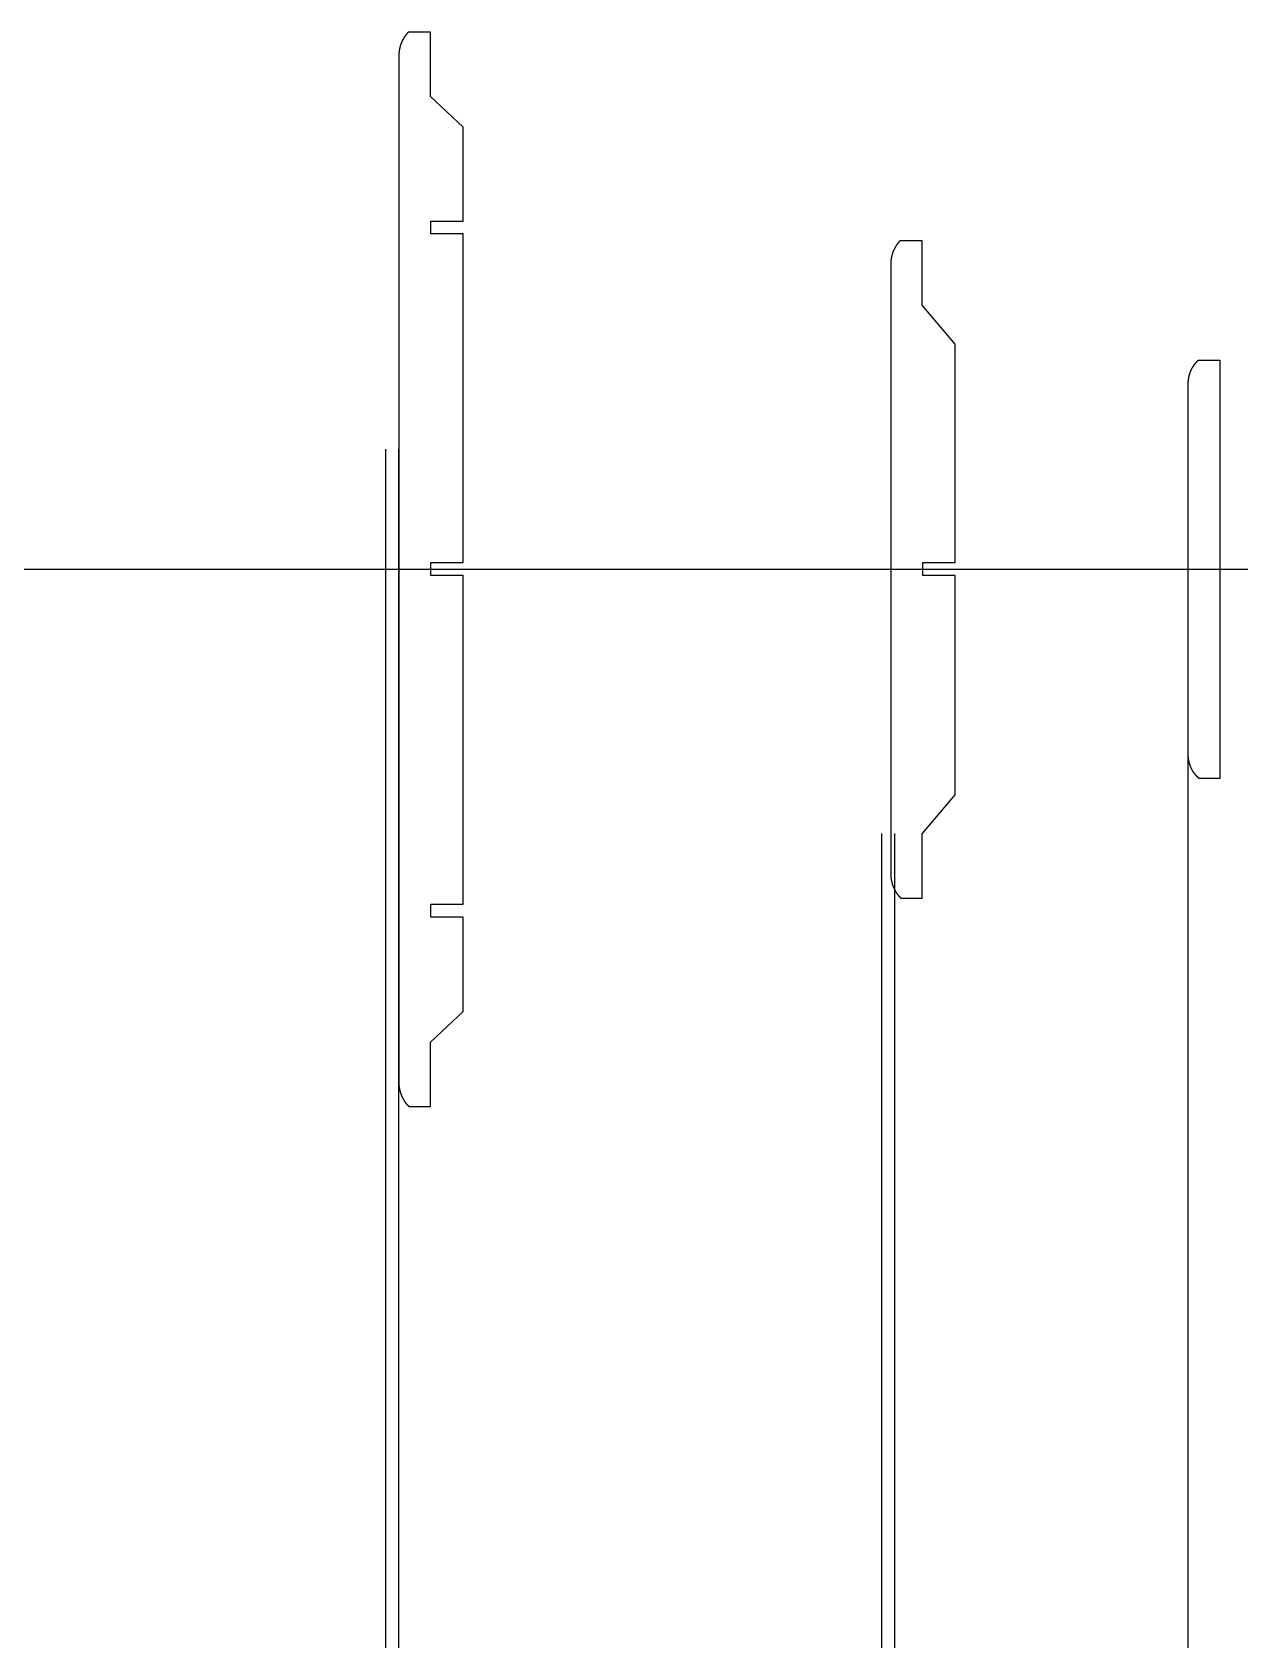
# Model space of a CAD drawing. Header units: inches. Extents: x -1514 to 1282, y -2074 to 286.
# Drawn here: x 394.16 to 431.66, y -26 to 23.96 of the extents above; entities that cross this region are included whole.
import ezdxf

# ---------------------------------------------------------------- set-up
doc = ezdxf.new("R2010")
doc.units = ezdxf.units.IN
doc.header["$LTSCALE"] = 0.1
doc.header["$MEASUREMENT"] = 0

msp = doc.modelspace()

# ---------------------------------------------------------------- linework, layer by layer
for p, q in [((405.14095, -144.93508), (405.14095, 10.99974)), ((405.54095, -144.93508), (405.54095, 10.99974)), ((233.85513, 7.27605), (470.09796, 7.27605)), ((430.05717, -144.93508), (430.05717, 7.27605)), ((420.54095, -144.93508), (420.54095, -0.94346)), ((420.94095, -144.93508), (420.94095, -0.94346))]:
    msp.add_line(p, q)
at = {"color": 7, "linetype": 'Continuous', "lineweight": 25}
for points in [[(406.54095, 7.07606), (406.54095, 7.47606), (407.54095, 7.47606), (407.54095, 17.69031), (406.54095, 17.69031), (406.54095, 18.09031), (407.54095, 18.09031), (407.54095, 21.00433), (406.52089, 21.96165), (406.52089, 23.96165), (405.83883, 23.96165), (405.83657, 23.95938), (405.83432, 23.9571), (405.83208, 23.95481), (405.82985, 23.95251), (405.82762, 23.95021), (405.8254, 23.94789), (405.82319, 23.94557), (405.82098, 23.94324), (405.81878, 23.94091), (405.81659, 23.93856), (405.81441, 23.93621), (405.81223, 23.93385), (405.81007, 23.93148), (405.80791, 23.9291), (405.80575, 23.92672), (405.80361, 23.92433), (405.80147, 23.92193), (405.79934, 23.91952), (405.79722, 23.91711), (405.7951, 23.91469), (405.793, 23.91226), (405.7909, 23.90982), (405.78881, 23.90738), (405.78672, 23.90492), (405.78465, 23.90247), (405.78258, 23.9), (405.78052, 23.89753), (405.77847, 23.89505), (405.77642, 23.89256), (405.77439, 23.89007), (405.77236, 23.88757), (405.77034, 23.88506), (405.76832, 23.88254), (405.76632, 23.88002), (405.76432, 23.87749), (405.76233, 23.87496), (405.76035, 23.87242), (405.75838, 23.86987), (405.75641, 23.86731), (405.75446, 23.86475), (405.75251, 23.86218), (405.75057, 23.85961), (405.74864, 23.85703), (405.74671, 23.85444), (405.7448, 23.85185), (405.74289, 23.84925), (405.74099, 23.84664), (405.7391, 23.84403), (405.73722, 23.84141), (405.73534, 23.83878), (405.73348, 23.83615), (405.73162, 23.83352), (405.72977, 23.83087), (405.72793, 23.82822), (405.7261, 23.82557), (405.72428, 23.82291), (405.72246, 23.82024), (405.72065, 23.81757), (405.71886, 23.81489), (405.71707, 23.81221), (405.71528, 23.80952), (405.71351, 23.80683), (405.71175, 23.80413), (405.70999, 23.80142), (405.70825, 23.79871), (405.70651, 23.79599), (405.70478, 23.79327), (405.70306, 23.79055), (405.70135, 23.78781), (405.69964, 23.78508), (405.69795, 23.78233), (405.69626, 23.77959), (405.69459, 23.77683), (405.69292, 23.77408), (405.69126, 23.77131), (405.68961, 23.76855), (405.68797, 23.76577), (405.68634, 23.763), (405.68472, 23.76022), (405.6831, 23.75743), (405.6815, 23.75464), (405.6799, 23.75184), (405.67831, 23.74904), (405.67673, 23.74624), (405.67517, 23.74343), (405.67361, 23.74061), (405.67206, 23.73779), (405.67051, 23.73497), (405.66898, 23.73214), (405.66746, 23.72931), (405.66594, 23.72648), (405.66444, 23.72364), (405.66294, 23.72079), (405.66146, 23.71794), (405.65998, 23.71509), (405.65851, 23.71224), (405.65706, 23.70938), (405.65561, 23.70651), (405.65417, 23.70364), (405.65274, 23.70077), (405.65132, 23.6979), (405.64991, 23.69502), (405.64851, 23.69213), (405.64711, 23.68925), (405.64573, 23.68636), (405.64436, 23.68346), (405.64299, 23.68057), (405.64164, 23.67766), (405.64029, 23.67475), (405.63895, 23.67183), (405.63762, 23.66891), (405.6363, 23.66598), (405.63499, 23.66305), (405.63369, 23.66012), (405.63239, 23.65718), (405.63111, 23.65423), (405.62983, 23.65129), (405.62856, 23.64833), (405.6273, 23.64538), (405.62605, 23.64241), (405.62481, 23.63945), (405.62358, 23.63648), (405.62114, 23.63052), (405.61874, 23.62455), (405.61637, 23.61857), (405.61404, 23.61256), (405.61175, 23.60654), (405.60949, 23.60051), (405.60727, 23.59446), (405.60508, 23.5884), (405.60293, 23.58232), (405.60082, 23.57623), (405.59874, 23.57013), (405.5967, 23.56401), (405.59469, 23.55788), (405.59272, 23.55173), (405.59079, 23.54558), (405.58889, 23.53941), (405.58703, 23.53323), (405.58521, 23.52704), (405.58342, 23.52084), (405.58167, 23.51463), (405.57995, 23.5084), (405.57828, 23.50217), (405.57664, 23.49593), (405.57503, 23.48968), (405.57346, 23.48342), (405.57193, 23.47715), (405.57044, 23.47088), (405.56898, 23.46459), (405.56756, 23.4583), (405.56618, 23.452), (405.56483, 23.4457), (405.56352, 23.43939), (405.56225, 23.43307), (405.56101, 23.42675), (405.55981, 23.42042), (405.55865, 23.41408), (405.55753, 23.40775), (405.55644, 23.4014), (405.55539, 23.39506), (405.55438, 23.38871), (405.55341, 23.38235), (405.55247, 23.376), (405.55157, 23.36964), (405.55071, 23.36328), (405.54989, 23.35691), (405.54949, 23.35372), (405.54909, 23.35051), (405.54834, 23.34407), (405.54762, 23.33763), (405.54693, 23.33118), (405.54629, 23.32473), (405.54568, 23.31827), (405.5451, 23.31181), (405.54457, 23.30535), (405.54407, 23.29888), (405.54361, 23.29241), (405.54318, 23.28594), (405.5428, 23.27946), (405.54245, 23.27299), (405.54213, 23.26651), (405.54186, 23.26003), (405.54162, 23.25355), (405.54141, 23.24707), (405.54125, 23.24058), (405.54112, 23.2341), (405.54103, 23.22762), (405.54097, 23.22114), (405.54095, 23.21466), (405.54095, -8.66255), (405.54096, -8.6659), (405.54097, -8.66925), (405.541, -8.6726), (405.54103, -8.67595), (405.54108, -8.6793), (405.54113, -8.68265), (405.5412, -8.686), (405.54127, -8.68935), (405.54135, -8.6927), (405.54145, -8.69605), (405.54155, -8.69941), (405.54166, -8.70276), (405.54179, -8.70611), (405.54192, -8.70946), (405.54206, -8.71281), (405.54222, -8.71615), (405.54238, -8.7195), (405.54255, -8.72285), (405.54273, -8.7262), (405.54293, -8.72955), (405.54313, -8.7329), (405.54334, -8.73624), (405.54356, -8.73959), (405.54379, -8.74294), (405.54404, -8.74628), (405.54429, -8.74962), (405.54455, -8.75297), (405.54482, -8.75631), (405.5451, -8.75965), (405.54539, -8.76299), (405.54569, -8.76633), (405.546, -8.76967), (405.54633, -8.77301), (405.54666, -8.77635), (405.547, -8.77968), (405.54735, -8.78302), (405.54771, -8.78635), (405.54808, -8.78968), (405.54846, -8.79301), (405.54885, -8.79634), (405.54925, -8.79967), (405.54966, -8.803), (405.55008, -8.80632), (405.55051, -8.80965), (405.55095, -8.81297), (405.5514, -8.81629), (405.55186, -8.81961), (405.55233, -8.82293), (405.55281, -8.82624), (405.5533, -8.82955), (405.5538, -8.83287), (405.55405, -8.83452), (405.5543, -8.83617), (405.55482, -8.83945), (405.55534, -8.84272), (405.55588, -8.846), (405.55642, -8.84928), (405.55698, -8.85255), (405.55754, -8.85583), (405.55812, -8.8591), (405.5587, -8.86237), (405.5593, -8.86564), (405.55991, -8.86891), (405.56052, -8.87218), (405.56115, -8.87545), (405.56178, -8.87872), (405.56243, -8.88198), (405.56308, -8.88524), (405.56375, -8.88851), (405.56442, -8.89177), (405.56511, -8.89503), (405.56581, -8.89828), (405.56651, -8.90154), (405.56723, -8.90479), (405.56795, -8.90805), (405.56869, -8.9113), (405.56943, -8.91454), (405.57019, -8.91779), (405.57095, -8.92104), (405.57173, -8.92428), (405.57251, -8.92752), (405.57331, -8.93076), (405.57411, -8.934), (405.57493, -8.93723), (405.57575, -8.94046), (405.57659, -8.9437), (405.57743, -8.94692), (405.57829, -8.95015), (405.57915, -8.95337), (405.58002, -8.95659), (405.58091, -8.95981), (405.5818, -8.96303), (405.58271, -8.96624), (405.58362, -8.96945), (405.58454, -8.97266), (405.58548, -8.97586), (405.58642, -8.97907), (405.58737, -8.98227), (405.58833, -8.98546), (405.58931, -8.98866), (405.59029, -8.99185), (405.59128, -8.99504), (405.59228, -8.99822), (405.59329, -9.0014), (405.59431, -9.00458), (405.59534, -9.00776), (405.59638, -9.01093), (405.59744, -9.0141), (405.5985, -9.01726), (405.59956, -9.02043), (405.60064, -9.02359), (405.60173, -9.02674), (405.60283, -9.02989), (405.60394, -9.03304), (405.60506, -9.03618), (405.60619, -9.03933), (405.60732, -9.04246), (405.60847, -9.0456), (405.60963, -9.04873), (405.61079, -9.05185), (405.61197, -9.05497), (405.61316, -9.05809), (405.61435, -9.0612), (405.61556, -9.06431), (405.61677, -9.06742), (405.61799, -9.07052), (405.61923, -9.07362), (405.62047, -9.07671), (405.62172, -9.0798), (405.62299, -9.08288), (405.62426, -9.08596), (405.62554, -9.08904), (405.62683, -9.09211), (405.62813, -9.09518), (405.62944, -9.09824), (405.63076, -9.1013), (405.63209, -9.10435), (405.63343, -9.1074), (405.63478, -9.11044), (405.63614, -9.11348), (405.6375, -9.11651), (405.63888, -9.11954), (405.64027, -9.12256), (405.64166, -9.12558), (405.64307, -9.12859), (405.64448, -9.1316), (405.6459, -9.13461), (405.64734, -9.1376), (405.64878, -9.1406), (405.65023, -9.14358), (405.65169, -9.14657), (405.65317, -9.14954), (405.65465, -9.15251), (405.65614, -9.15548), (405.65763, -9.15844), (405.65914, -9.16139), (405.66066, -9.16434), (405.66219, -9.16728), (405.66372, -9.17022), (405.66527, -9.17315), (405.66683, -9.17608), (405.6684, -9.17901), (405.66997, -9.18193), (405.67156, -9.18484), (405.67316, -9.18776), (405.67477, -9.19066), (405.67638, -9.19357), (405.67801, -9.19646), (405.67965, -9.19936), (405.6813, -9.20225), (405.68295, -9.20513), (405.68462, -9.20801), (405.6863, -9.21088), (405.68798, -9.21375), (405.68968, -9.21662), (405.69138, -9.21947), (405.6931, -9.22233), (405.69483, -9.22518), (405.69656, -9.22802), (405.6983, -9.23086), (405.70006, -9.23369), (405.70182, -9.23652), (405.70359, -9.23934), (405.70538, -9.24216), (405.70717, -9.24497), (405.70897, -9.24777), (405.71078, -9.25057), (405.7126, -9.25337), (405.71443, -9.25615), (405.71627, -9.25894), (405.71812, -9.26171), (405.71997, -9.26448), (405.72184, -9.26725), (405.72372, -9.27001), (405.7256, -9.27276), (405.7275, -9.27551), (405.7294, -9.27825), (405.73131, -9.28098), (405.73323, -9.28371), (405.73516, -9.28643), (405.7371, -9.28915), (405.73905, -9.29186), (405.74101, -9.29456), (405.74298, -9.29725), (405.74495, -9.29994), (405.74694, -9.30263), (405.74893, -9.3053), (405.75093, -9.30797), (405.75294, -9.31064), (405.75496, -9.31329), (405.75699, -9.31594), (405.75903, -9.31858), (405.76108, -9.32122), (405.76313, -9.32385), (405.76519, -9.32647), (405.76727, -9.32908), (405.76935, -9.33169), (405.77144, -9.33429), (405.77353, -9.33688), (405.77564, -9.33947), (405.77776, -9.34204), (405.77988, -9.34462), (405.78201, -9.34718), (405.78415, -9.34973), (405.7863, -9.35228), (405.78846, -9.35482), (405.79062, -9.35735), (405.7928, -9.35988), (405.79498, -9.3624), (405.79717, -9.36491), (405.79937, -9.36741), (405.80158, -9.3699), (405.80379, -9.37239), (405.80601, -9.37486), (405.80825, -9.37733), (405.81049, -9.3798), (405.81273, -9.38225), (405.81499, -9.38469), (405.81725, -9.38713), (405.81952, -9.38956), (405.8218, -9.39198), (405.82409, -9.39439), (405.82639, -9.39679), (405.82869, -9.39919), (405.831, -9.40158), (405.83332, -9.40395), (405.83565, -9.40632), (405.83799, -9.40868), (405.84033, -9.41103), (405.84268, -9.41338), (405.84504, -9.41571), (405.8474, -9.41803), (405.84978, -9.42035), (405.85216, -9.42266), (405.85455, -9.42495), (405.85694, -9.42724), (405.85935, -9.42952), (406.52089, -9.42952), (406.52089, -7.42952), (407.54095, -6.47221), (407.54095, -3.53818), (406.54095, -3.53818), (406.54095, -3.13818), (407.54095, -3.13818), (407.54095, 7.07606)], [(422.8177, 7.07605), (421.8177, 7.07605), (421.8177, 7.47606), (422.8177, 7.47605), (422.8177, 14.26684), (421.79756, 15.47951), (421.79756, 17.47951), (421.11071, 17.47951), (421.10848, 17.47726), (421.10627, 17.475), (421.10406, 17.47274), (421.10186, 17.47047), (421.09966, 17.46818), (421.09747, 17.46589), (421.09529, 17.4636), (421.09312, 17.46129), (421.09095, 17.45898), (421.0888, 17.45666), (421.08665, 17.45433), (421.0845, 17.45199), (421.08237, 17.44965), (421.08024, 17.4473), (421.07812, 17.44494), (421.076, 17.44257), (421.0739, 17.4402), (421.0718, 17.43782), (421.06971, 17.43543), (421.06763, 17.43303), (421.06555, 17.43063), (421.06348, 17.42822), (421.06142, 17.4258), (421.05937, 17.42337), (421.05732, 17.42094), (421.05529, 17.4185), (421.05326, 17.41605), (421.05124, 17.4136), (421.04922, 17.41114), (421.04722, 17.40867), (421.04522, 17.4062), (421.04323, 17.40371), (421.04125, 17.40123), (421.03927, 17.39873), (421.0373, 17.39623), (421.03535, 17.39372), (421.03339, 17.39121), (421.03145, 17.38869), (421.02952, 17.38616), (421.02759, 17.38362), (421.02567, 17.38108), (421.02376, 17.37854), (421.02186, 17.37598), (421.01996, 17.37342), (421.01808, 17.37086), (421.0162, 17.36828), (421.01433, 17.36571), (421.01247, 17.36312), (421.01061, 17.36053), (421.00877, 17.35793), (421.00693, 17.35533), (421.0051, 17.35272), (421.00328, 17.35011), (421.00147, 17.34749), (420.99966, 17.34486), (420.99787, 17.34223), (420.99608, 17.33959), (420.9943, 17.33695), (420.99253, 17.3343), (420.99077, 17.33165), (420.98902, 17.32899), (420.98727, 17.32632), (420.98554, 17.32365), (420.98381, 17.32098), (420.98209, 17.3183), (420.98038, 17.31561), (420.97868, 17.31292), (420.97698, 17.31022), (420.9753, 17.30752), (420.97362, 17.30481), (420.97195, 17.3021), (420.97029, 17.29938), (420.96864, 17.29666), (420.967, 17.29393), (420.96537, 17.2912), (420.96375, 17.28847), (420.96213, 17.28572), (420.96053, 17.28298), (420.95893, 17.28023), (420.95734, 17.27747), (420.95576, 17.27471), (420.95419, 17.27195), (420.95263, 17.26918), (420.95107, 17.2664), (420.94953, 17.26362), (420.948, 17.26084), (420.94647, 17.25805), (420.94495, 17.25526), (420.94345, 17.25247), (420.94195, 17.24967), (420.94046, 17.24686), (420.93898, 17.24405), (420.93751, 17.24124), (420.93605, 17.23843), (420.93459, 17.23561), (420.93315, 17.23278), (420.93171, 17.22995), (420.93029, 17.22712), (420.92887, 17.22429), (420.92747, 17.22145), (420.92607, 17.2186), (420.92468, 17.21576), (420.9233, 17.21291), (420.92194, 17.21005), (420.92058, 17.2072), (420.91923, 17.20434), (420.91788, 17.20147), (420.91655, 17.1986), (420.91522, 17.19572), (420.91391, 17.19284), (420.9126, 17.18995), (420.9113, 17.18706), (420.91001, 17.18416), (420.90873, 17.18126), (420.90746, 17.17835), (420.90619, 17.17544), (420.90494, 17.17253), (420.90369, 17.16961), (420.90245, 17.16668), (420.90123, 17.16376), (420.89879, 17.15789), (420.8964, 17.152), (420.89404, 17.1461), (420.89171, 17.14018), (420.88942, 17.13425), (420.88717, 17.1283), (420.88495, 17.12234), (420.88277, 17.11636), (420.88062, 17.11037), (420.87851, 17.10436), (420.87643, 17.09834), (420.87439, 17.09231), (420.87238, 17.08626), (420.87041, 17.0802), (420.86848, 17.07413), (420.86658, 17.06805), (420.86472, 17.06195), (420.86289, 17.05584), (420.8611, 17.04973), (420.85934, 17.0436), (420.85763, 17.03746), (420.85594, 17.03131), (420.8543, 17.02515), (420.85268, 17.01899), (420.85111, 17.01281), (420.84957, 17.00662), (420.84807, 17.00043), (420.8466, 16.99423), (420.84517, 16.98802), (420.84378, 16.98181), (420.84242, 16.97558), (420.8411, 16.96935), (420.83981, 16.96312), (420.83857, 16.95688), (420.83735, 16.95063), (420.83618, 16.94438), (420.83504, 16.93812), (420.83394, 16.93186), (420.83287, 16.92559), (420.83184, 16.91932), (420.83085, 16.91304), (420.8299, 16.90677), (420.82898, 16.90049), (420.8281, 16.8942), (420.82725, 16.88792), (420.82644, 16.88163), (420.82605, 16.87849), (420.82586, 16.87691), (420.82567, 16.87532), (420.82493, 16.86896), (420.82422, 16.8626), (420.82355, 16.85623), (420.82292, 16.84986), (420.82232, 16.84348), (420.82176, 16.8371), (420.82124, 16.83071), (420.82075, 16.82433), (420.8203, 16.81794), (420.81988, 16.81154), (420.8195, 16.80515), (420.81916, 16.79875), (420.81885, 16.79235), (420.81858, 16.78595), (420.81835, 16.77955), (420.81815, 16.77315), (420.81798, 16.76674), (420.81786, 16.76034), (420.81777, 16.75394), (420.81771, 16.74754), (420.8177, 16.74113), (420.8177, -2.18903), (420.81772, -2.19565), (420.81777, -2.20227), (420.81787, -2.20889), (420.81801, -2.21551), (420.81818, -2.22213), (420.81839, -2.22876), (420.81864, -2.23538), (420.81893, -2.242), (420.81926, -2.24861), (420.81963, -2.25523), (420.81983, -2.25854), (420.82003, -2.26184), (420.82025, -2.26515), (420.82048, -2.26846), (420.82072, -2.27176), (420.82096, -2.27507), (420.82122, -2.27837), (420.82148, -2.28167), (420.82176, -2.28498), (420.82205, -2.28828), (420.82234, -2.29158), (420.82265, -2.29488), (420.82296, -2.29818), (420.82328, -2.30147), (420.82362, -2.30477), (420.82396, -2.30806), (420.82432, -2.31136), (420.82468, -2.31465), (420.82505, -2.31794), (420.82544, -2.32123), (420.82583, -2.32452), (420.82623, -2.32781), (420.82664, -2.33109), (420.82706, -2.33438), (420.82749, -2.33766), (420.82794, -2.34094), (420.82839, -2.34422), (420.82885, -2.3475), (420.82932, -2.35078), (420.8298, -2.35405), (420.83029, -2.35732), (420.83054, -2.35896), (420.83079, -2.36058), (420.83129, -2.36382), (420.83181, -2.36706), (420.83233, -2.3703), (420.83287, -2.37354), (420.83341, -2.37677), (420.83396, -2.38001), (420.83453, -2.38324), (420.8351, -2.38648), (420.83569, -2.38971), (420.83628, -2.39294), (420.83689, -2.39617), (420.8375, -2.3994), (420.83812, -2.40263), (420.83876, -2.40586), (420.8394, -2.40908), (420.84006, -2.41231), (420.84072, -2.41553), (420.84139, -2.41875), (420.84207, -2.42197), (420.84277, -2.42519), (420.84347, -2.42841), (420.84418, -2.43162), (420.8449, -2.43483), (420.84564, -2.43805), (420.84638, -2.44125), (420.84713, -2.44446), (420.84789, -2.44767), (420.84866, -2.45087), (420.84944, -2.45407), (420.85023, -2.45727), (420.85103, -2.46047), (420.85184, -2.46367), (420.85266, -2.46686), (420.85349, -2.47005), (420.85433, -2.47324), (420.85518, -2.47643), (420.85604, -2.47961), (420.85691, -2.48279), (420.85779, -2.48597), (420.85868, -2.48915), (420.85957, -2.49232), (420.86048, -2.49549), (420.8614, -2.49866), (420.86232, -2.50183), (420.86326, -2.50499), (420.86421, -2.50815), (420.86516, -2.51131), (420.86613, -2.51446), (420.8671, -2.51761), (420.86809, -2.52076), (420.86908, -2.52391), (420.87008, -2.52705), (420.8711, -2.53019), (420.87212, -2.53333), (420.87315, -2.53646), (420.87419, -2.53959), (420.87524, -2.54271), (420.87631, -2.54584), (420.87738, -2.54896), (420.87846, -2.55207), (420.87955, -2.55518), (420.88065, -2.55829), (420.88175, -2.5614), (420.88287, -2.5645), (420.884, -2.5676), (420.88514, -2.57069), (420.88629, -2.57378), (420.88744, -2.57687), (420.88861, -2.57995), (420.88978, -2.58303), (420.89097, -2.58611), (420.89216, -2.58918), (420.89337, -2.59224), (420.89458, -2.5953), (420.8958, -2.59836), (420.89704, -2.60142), (420.89828, -2.60447), (420.89953, -2.60751), (420.90079, -2.61055), (420.90206, -2.61359), (420.90334, -2.61662), (420.90463, -2.61965), (420.90593, -2.62267), (420.90723, -2.62569), (420.90855, -2.6287), (420.90988, -2.63171), (420.91121, -2.63472), (420.91256, -2.63772), (420.91391, -2.64071), (420.91528, -2.6437), (420.91665, -2.64669), (420.91803, -2.64967), (420.91942, -2.65264), (420.92083, -2.65561), (420.92224, -2.65858), (420.92366, -2.66154), (420.92509, -2.66449), (420.92653, -2.66744), (420.92797, -2.67038), (420.92943, -2.67332), (420.9309, -2.67625), (420.93237, -2.67918), (420.93385, -2.6821), (420.93535, -2.68501), (420.93685, -2.68792), (420.93837, -2.69083), (420.93989, -2.69373), (420.94142, -2.69663), (420.94297, -2.69952), (420.94452, -2.70241), (420.94608, -2.7053), (420.94766, -2.70818), (420.94924, -2.71105), (420.95083, -2.71392), (420.95244, -2.71679), (420.95405, -2.71965), (420.95567, -2.72251), (420.9573, -2.72536), (420.95894, -2.72821), (420.96059, -2.73105), (420.96226, -2.73389), (420.96393, -2.73672), (420.96561, -2.73955), (420.9673, -2.74238), (420.96899, -2.74519), (420.9707, -2.74801), (420.97242, -2.75081), (420.97415, -2.75362), (420.97589, -2.75641), (420.97763, -2.7592), (420.97939, -2.76199), (420.98115, -2.76477), (420.98293, -2.76755), (420.98471, -2.77032), (420.98651, -2.77308), (420.98831, -2.77584), (420.99012, -2.77859), (420.99194, -2.78134), (420.99377, -2.78408), (420.99561, -2.78681), (420.99746, -2.78954), (420.99932, -2.79227), (421.00118, -2.79498), (421.00306, -2.7977), (421.00494, -2.8004), (421.00684, -2.8031), (421.00874, -2.80579), (421.01065, -2.80848), (421.01257, -2.81116), (421.0145, -2.81383), (421.01644, -2.8165), (421.01838, -2.81916), (421.02034, -2.82182), (421.0223, -2.82447), (421.02428, -2.82711), (421.02626, -2.82974), (421.02825, -2.83237), (421.03025, -2.83499), (421.03226, -2.83761), (421.03427, -2.84021), (421.0363, -2.84281), (421.03833, -2.84541), (421.04038, -2.84799), (421.04243, -2.85057), (421.04449, -2.85315), (421.04655, -2.85571), (421.04863, -2.85827), (421.05072, -2.86082), (421.05281, -2.86337), (421.05491, -2.8659), (421.05702, -2.86843), (421.05914, -2.87095), (421.06127, -2.87347), (421.0634, -2.87597), (421.06554, -2.87847), (421.06769, -2.88096), (421.06985, -2.88345), (421.07202, -2.88592), (421.0742, -2.88839), (421.07638, -2.89085), (421.07857, -2.8933), (421.08077, -2.89575), (421.08298, -2.89818), (421.0852, -2.90061), (421.08742, -2.90303), (421.08965, -2.90545), (421.09189, -2.90785), (421.09414, -2.91024), (421.0964, -2.91263), (421.09866, -2.91501), (421.10093, -2.91738), (421.10321, -2.91974), (421.1055, -2.9221), (421.1078, -2.92444), (421.1101, -2.92678), (421.11241, -2.92911), (421.11473, -2.93143), (421.11705, -2.93374), (421.11939, -2.93604), (421.12173, -2.93833), (421.12408, -2.94061), (421.12643, -2.94289), (421.12879, -2.94515), (421.13117, -2.94741), (421.79756, -2.94741), (421.79756, -0.94741), (422.8177, 0.26526)], [(430.05717, 1.52501), (430.05717, 13.02709), (430.05718, 13.03032), (430.05719, 13.03355), (430.05722, 13.03678), (430.05725, 13.04001), (430.0573, 13.04324), (430.05735, 13.04647), (430.05742, 13.0497), (430.05749, 13.05293), (430.05758, 13.05616), (430.05767, 13.0594), (430.05777, 13.06263), (430.05789, 13.06586), (430.05801, 13.0691), (430.05815, 13.07233), (430.05829, 13.07557), (430.05844, 13.0788), (430.05861, 13.08203), (430.05878, 13.08527), (430.05896, 13.0885), (430.05916, 13.09174), (430.05936, 13.09497), (430.05957, 13.09821), (430.0598, 13.10144), (430.06003, 13.10467), (430.06027, 13.10791), (430.06053, 13.11114), (430.06079, 13.11437), (430.06106, 13.11761), (430.06134, 13.12084), (430.06164, 13.12407), (430.06194, 13.1273), (430.06225, 13.13053), (430.06257, 13.13376), (430.0629, 13.13699), (430.06325, 13.14022), (430.0636, 13.14345), (430.06396, 13.14667), (430.06433, 13.1499), (430.06471, 13.15313), (430.0651, 13.15635), (430.0655, 13.15957), (430.06591, 13.16279), (430.06633, 13.16602), (430.06676, 13.16924), (430.0672, 13.17245), (430.06765, 13.17567), (430.06811, 13.17889), (430.06858, 13.1821), (430.06906, 13.18532), (430.06955, 13.18853), (430.07005, 13.19174), (430.07056, 13.19495), (430.07108, 13.19815), (430.07161, 13.20136), (430.07215, 13.20456), (430.07269, 13.20777), (430.07325, 13.21097), (430.07382, 13.21417), (430.0744, 13.21736), (430.07499, 13.22056), (430.07558, 13.22375), (430.07619, 13.22694), (430.07681, 13.23013), (430.07743, 13.23332), (430.07807, 13.2365), (430.07872, 13.23968), (430.07937, 13.24286), (430.08004, 13.24604), (430.08071, 13.24922), (430.0814, 13.25239), (430.0821, 13.25556), (430.0828, 13.25873), (430.08352, 13.2619), (430.08424, 13.26506), (430.08497, 13.26822), (430.08572, 13.27138), (430.08647, 13.27454), (430.08724, 13.27769), (430.08801, 13.28084), (430.08879, 13.28399), (430.08959, 13.28713), (430.09039, 13.29027), (430.0912, 13.29341), (430.09202, 13.29655), (430.09286, 13.29968), (430.0937, 13.30281), (430.09455, 13.30593), (430.09541, 13.30906), (430.09628, 13.31218), (430.09716, 13.31529), (430.09805, 13.3184), (430.09895, 13.32151), (430.09986, 13.32462), (430.10078, 13.32772), (430.10171, 13.33082), (430.10265, 13.33392), (430.1036, 13.33701), (430.10456, 13.3401), (430.10553, 13.34318), (430.1065, 13.34626), (430.10749, 13.34934), (430.10849, 13.35241), (430.1095, 13.35548), (430.11051, 13.35855), (430.11154, 13.36161), (430.11258, 13.36467), (430.11362, 13.36772), (430.11468, 13.37077), (430.11574, 13.37381), (430.11682, 13.37685), (430.1179, 13.37989), (430.119, 13.38292), (430.1201, 13.38595), (430.12122, 13.38898), (430.12234, 13.39201), (430.12348, 13.39503), (430.12463, 13.39805), (430.12578, 13.40107), (430.12695, 13.40408), (430.12813, 13.40709), (430.12931, 13.4101), (430.13051, 13.41311), (430.13172, 13.41611), (430.13293, 13.41911), (430.13416, 13.4221), (430.1354, 13.42509), (430.13664, 13.42808), (430.1379, 13.43107), (430.13917, 13.43405), (430.14044, 13.43702), (430.14173, 13.44), (430.14303, 13.44297), (430.14433, 13.44593), (430.14565, 13.4489), (430.14697, 13.45186), (430.14831, 13.45481), (430.14965, 13.45776), (430.15101, 13.46071), (430.15237, 13.46365), (430.15374, 13.46659), (430.15513, 13.46952), (430.15652, 13.47245), (430.15792, 13.47538), (430.15934, 13.4783), (430.16076, 13.48122), (430.16219, 13.48413), (430.16363, 13.48704), (430.16508, 13.48995), (430.16654, 13.49285), (430.16801, 13.49574), (430.16949, 13.49863), (430.17098, 13.50152), (430.17248, 13.5044), (430.17398, 13.50728), (430.1755, 13.51015), (430.17703, 13.51301), (430.17856, 13.51588), (430.18011, 13.51873), (430.18166, 13.52159), (430.18322, 13.52443), (430.1848, 13.52727), (430.18638, 13.53011), (430.18797, 13.53294), (430.18957, 13.53577), (430.19118, 13.53859), (430.1928, 13.5414), (430.19442, 13.54421), (430.19606, 13.54702), (430.19771, 13.54982), (430.19936, 13.55261), (430.20102, 13.5554), (430.2027, 13.55818), (430.20438, 13.56096), (430.20607, 13.56373), (430.20777, 13.56649), (430.20948, 13.56925), (430.2112, 13.57201), (430.21292, 13.57475), (430.21466, 13.57749), (430.2164, 13.58023), (430.21816, 13.58296), (430.21992, 13.58568), (430.22169, 13.5884), (430.22347, 13.59111), (430.22526, 13.59381), (430.22705, 13.59651), (430.22886, 13.5992), (430.23067, 13.60189), (430.2325, 13.60457), (430.23433, 13.60724), (430.23617, 13.60991), (430.23802, 13.61257), (430.23988, 13.61522), (430.24174, 13.61786), (430.24362, 13.6205), (430.2455, 13.62313), (430.24739, 13.62576), (430.24929, 13.62838), (430.2512, 13.63099), (430.25312, 13.63359), (430.25504, 13.63619), (430.25698, 13.63878), (430.25892, 13.64136), (430.26087, 13.64394), (430.26283, 13.64651), (430.2648, 13.64907), (430.26677, 13.65162), (430.26876, 13.65417), (430.27075, 13.65671), (430.27275, 13.65924), (430.27476, 13.66177), (430.27678, 13.66428), (430.2788, 13.66679), (430.28084, 13.66929), (430.28186, 13.67054), (430.28288, 13.67179), (430.28496, 13.67431), (430.28705, 13.67683), (430.28915, 13.67933), (430.29125, 13.68183), (430.29337, 13.68432), (430.29549, 13.68681), (430.29762, 13.68929), (430.29976, 13.69176), (430.30191, 13.69422), (430.30407, 13.69668), (430.30623, 13.69913), (430.30841, 13.70157), (430.31059, 13.70401), (430.31278, 13.70643), (430.31498, 13.70885), (430.31719, 13.71127), (430.31941, 13.71367), (430.32163, 13.71607), (430.32387, 13.71846), (430.32611, 13.72084), (430.32836, 13.72321), (430.33061, 13.72558), (430.33288, 13.72794), (430.33516, 13.73029), (430.33744, 13.73263), (430.33973, 13.73497), (430.34203, 13.73729), (430.34433, 13.73961), (430.34665, 13.74192), (430.34897, 13.74422), (430.3513, 13.74652), (430.35364, 13.7488), (430.35598, 13.75108), (430.35834, 13.75335), (430.3607, 13.75561), (430.36306, 13.75786), (430.36544, 13.76011), (430.36782, 13.76234), (430.37022, 13.76457), (430.37262, 13.76679), (430.37502, 13.769), (431.03695, 13.769), (431.03695, 0.7631), (430.39761, 0.7631), (430.39508, 0.76528), (430.39255, 0.76747), (430.39003, 0.76967), (430.38752, 0.77188), (430.38502, 0.7741), (430.38252, 0.77632), (430.38003, 0.77856), (430.37755, 0.78081), (430.37508, 0.78307), (430.37261, 0.78533), (430.37016, 0.78761), (430.36771, 0.7899), (430.36526, 0.79219), (430.36283, 0.7945), (430.3604, 0.79681), (430.35798, 0.79913), (430.35557, 0.80146), (430.35317, 0.80381), (430.35077, 0.80616), (430.34839, 0.80851), (430.34601, 0.81088), (430.34364, 0.81326), (430.34127, 0.81564), (430.33892, 0.81804), (430.33657, 0.82044), (430.33423, 0.82285), (430.3319, 0.82527), (430.32958, 0.8277), (430.32727, 0.83014), (430.32496, 0.83259), (430.32266, 0.83504), (430.32037, 0.8375), (430.31809, 0.83998), (430.31582, 0.84246), (430.31356, 0.84494), (430.3113, 0.84744), (430.30906, 0.84994), (430.30682, 0.85245), (430.30459, 0.85497), (430.30237, 0.8575), (430.30016, 0.86004), (430.29796, 0.86258), (430.29576, 0.86513), (430.29358, 0.86769), (430.2914, 0.87026), (430.28923, 0.87283), (430.28708, 0.87542), (430.28493, 0.87801), (430.28278, 0.8806), (430.28065, 0.88321), (430.27853, 0.88582), (430.27642, 0.88844), (430.27431, 0.89106), (430.27222, 0.8937), (430.27013, 0.89634), (430.26806, 0.89899), (430.26599, 0.90164), (430.26393, 0.90431), (430.26188, 0.90697), (430.25984, 0.90965), (430.25781, 0.91233), (430.25579, 0.91502), (430.25378, 0.91772), (430.25178, 0.92042), (430.24979, 0.92313), (430.2478, 0.92585), (430.24583, 0.92857), (430.24387, 0.9313), (430.24191, 0.93404), (430.23997, 0.93678), (430.23804, 0.93953), (430.23611, 0.94229), (430.2342, 0.94505), (430.23229, 0.94781), (430.2304, 0.95059), (430.22851, 0.95337), (430.22664, 0.95615), (430.22478, 0.95895), (430.22292, 0.96174), (430.22108, 0.96455), (430.21924, 0.96736), (430.21742, 0.97017), (430.2156, 0.97299), (430.2138, 0.97582), (430.21201, 0.97865), (430.21022, 0.98149), (430.20845, 0.98433), (430.20669, 0.98718), (430.20493, 0.99004), (430.20319, 0.9929), (430.20146, 0.99576), (430.19974, 0.99863), (430.19803, 1.00151), (430.19633, 1.00439), (430.19464, 1.00728), (430.19296, 1.01017), (430.19129, 1.01306), (430.18964, 1.01597), (430.18799, 1.01888), (430.18635, 1.0218), (430.18472, 1.02472), (430.1831, 1.02765), (430.18149, 1.03059), (430.17989, 1.03353), (430.1783, 1.03648), (430.17671, 1.03943), (430.17514, 1.04239), (430.17358, 1.04536), (430.17203, 1.04833), (430.17049, 1.05131), (430.16896, 1.0543), (430.16744, 1.05729), (430.16593, 1.06028), (430.16442, 1.06329), (430.16293, 1.06629), (430.16145, 1.06931), (430.15998, 1.07232), (430.15852, 1.07535), (430.15707, 1.07838), (430.15563, 1.08141), (430.15419, 1.08445), (430.15277, 1.0875), (430.15136, 1.09055), (430.14996, 1.0936), (430.14857, 1.09666), (430.14719, 1.09973), (430.14582, 1.1028), (430.14446, 1.10588), (430.14311, 1.10896), (430.14177, 1.11204), (430.14044, 1.11513), (430.13912, 1.11823), (430.13781, 1.12132), (430.13651, 1.12443), (430.13522, 1.12754), (430.13394, 1.13065), (430.13267, 1.13377), (430.13141, 1.13689), (430.13016, 1.14001), (430.12892, 1.14314), (430.12769, 1.14628), (430.12648, 1.14942), (430.12527, 1.15256), (430.12407, 1.15571), (430.12289, 1.15886), (430.12171, 1.16201), (430.12055, 1.16517), (430.11939, 1.16833), (430.11824, 1.1715), (430.11711, 1.17467), (430.11599, 1.17784), (430.11487, 1.18102), (430.11377, 1.1842), (430.11268, 1.18738), (430.11159, 1.19057), (430.11052, 1.19376), (430.10946, 1.19696), (430.10841, 1.20015), (430.10737, 1.20336), (430.10634, 1.20656), (430.10532, 1.20977), (430.10431, 1.21298), (430.10332, 1.21619), (430.10233, 1.21941), (430.10135, 1.22263), (430.10039, 1.22585), (430.09943, 1.22907), (430.09849, 1.2323), (430.09755, 1.23553), (430.09663, 1.23876), (430.09572, 1.242), (430.09481, 1.24523), (430.09392, 1.24847), (430.09304, 1.25172), (430.09217, 1.25496), (430.09131, 1.25821), (430.09046, 1.26146), (430.08963, 1.26471), (430.0888, 1.26797), (430.08798, 1.27122), (430.08718, 1.27448), (430.08639, 1.27774), (430.0856, 1.281), (430.08483, 1.28426), (430.08407, 1.28753), (430.08332, 1.2908), (430.08258, 1.29407), (430.08185, 1.29734), (430.08113, 1.30061), (430.08042, 1.30388), (430.07973, 1.30716), (430.07904, 1.31044), (430.07837, 1.31371), (430.0777, 1.31699), (430.07738, 1.31863), (430.07705, 1.32029), (430.0764, 1.3236), (430.07577, 1.32691), (430.07514, 1.33022), (430.07453, 1.33354), (430.07392, 1.33686), (430.07333, 1.34018), (430.07275, 1.34351), (430.07217, 1.34683), (430.07161, 1.35016), (430.07106, 1.35349), (430.07052, 1.35683), (430.06999, 1.36016), (430.06948, 1.3635), (430.06897, 1.36684), (430.06847, 1.37018), (430.06799, 1.37352), (430.06751, 1.37686), (430.06705, 1.38021), (430.06659, 1.38356), (430.06615, 1.38691), (430.06572, 1.39026), (430.06529, 1.39361), (430.06488, 1.39697), (430.06448, 1.40032), (430.06409, 1.40368), (430.06371, 1.40704), (430.06334, 1.4104), (430.06299, 1.41376), (430.06264, 1.41712), (430.0623, 1.42048), (430.06198, 1.42385), (430.06166, 1.42721), (430.06136, 1.43058), (430.06106, 1.43394), (430.06078, 1.43731), (430.06051, 1.44068), (430.06025, 1.44405), (430.06, 1.44742), (430.05976, 1.45079), (430.05953, 1.45416), (430.05931, 1.45753), (430.0591, 1.46091), (430.0589, 1.46428), (430.05871, 1.46765), (430.05854, 1.47103), (430.05837, 1.4744), (430.05822, 1.47777), (430.05807, 1.48115), (430.05794, 1.48452), (430.05782, 1.4879), (430.05771, 1.49127), (430.0576, 1.49465), (430.05751, 1.49802), (430.05743, 1.50139), (430.05736, 1.50477), (430.05731, 1.50814), (430.05726, 1.51152), (430.05722, 1.51489), (430.05719, 1.51826), (430.05718, 1.52164)]]:
    msp.add_lwpolyline(points, close=True, dxfattribs=at)

doc.saveas('drawing.dxf')
